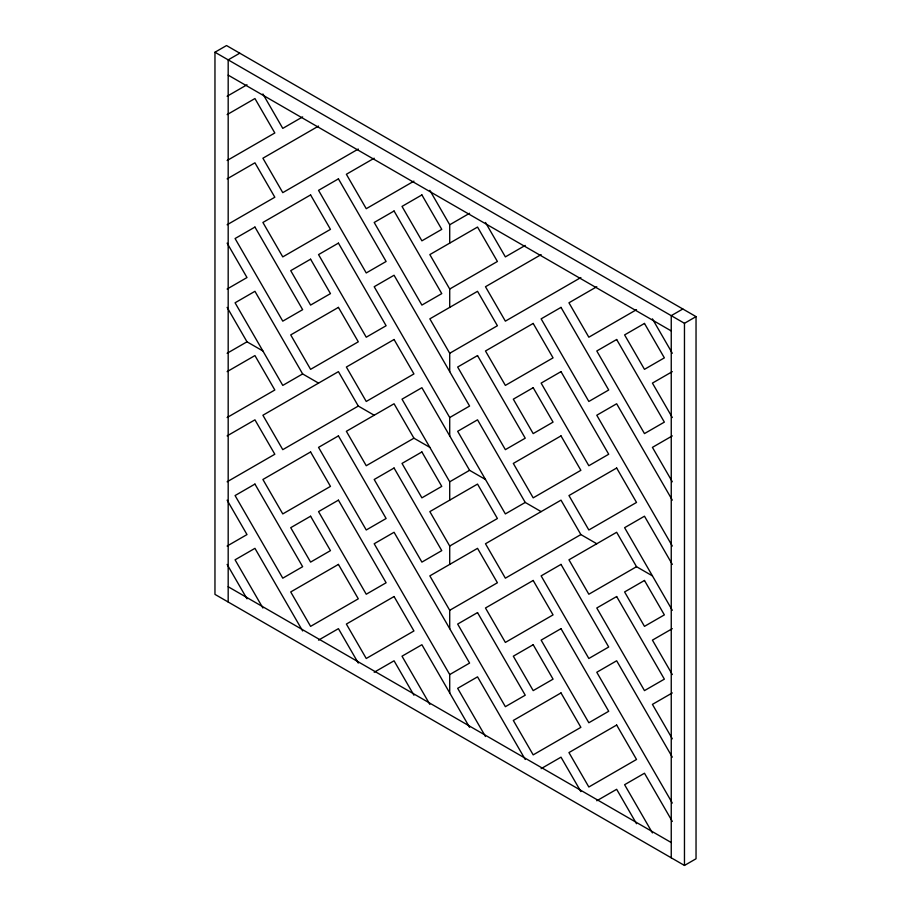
<?xml version="1.0" encoding="UTF-8"?>
<svg xmlns="http://www.w3.org/2000/svg" width="911" height="911" viewBox="0 0 911 911"><rect width="100%" height="100%" fill="white"/><g stroke="black" fill="none" stroke-linecap="round" stroke-linejoin="round"><path stroke-width="1.37" d="M214.962 52.234L226.532 45.55L696.038 316.618L696.038 858.766L684.468 865.45L214.962 594.382L214.962 52.234L684.468 323.303L696.038 316.618M239.752 53.191L228.183 59.864L228.183 602.012M227.124 96.259L246.995 84.78M227.124 114.615L254.943 98.547L274.826 132.972L227.124 160.507M302.646 116.904L282.774 128.383L262.903 93.958M227.124 178.875L254.943 162.807L274.826 197.231L227.124 224.766M318.543 126.082L262.903 158.218L282.774 192.642L358.296 149.04M374.193 158.218L346.374 174.274L366.245 208.699L413.936 181.164M227.124 289.026L246.995 277.548L227.124 243.123M227.124 353.274L246.995 341.807L262.903 350.986M449.715 243.123L449.715 224.766L469.586 213.288M227.124 371.642L254.943 355.575L274.826 389.999L227.124 417.534M302.646 373.931L282.774 385.41L235.072 302.794L254.943 291.315L302.646 373.931L318.543 383.11M449.715 289.026L497.406 261.48L477.535 227.055L429.844 254.602L449.715 289.026L449.715 307.383M525.237 245.423L505.366 256.891L485.483 222.466M227.124 435.891L254.943 419.834L274.826 454.247L227.124 481.794M541.134 254.602L485.483 286.726L505.366 321.15L580.876 277.548M358.296 406.055L282.774 449.658L262.903 415.245L338.425 371.642L358.296 406.055L374.193 415.234M449.715 353.274L497.406 325.739L477.535 291.315L429.844 318.85L449.715 353.274L449.715 371.631M596.785 286.726L568.954 302.794L588.836 337.207L636.527 309.672M227.124 546.042L246.995 534.575L227.124 500.15M413.936 438.191L366.245 465.726L346.374 431.302L394.064 403.767L413.936 438.191L429.844 447.369M449.715 417.534L469.586 406.055L394.064 275.247L374.193 286.726L449.715 417.534L449.715 435.891M682.817 308.988L671.248 315.661L671.248 857.809M449.715 500.15L449.715 481.794L469.586 470.315L485.483 479.493M672.307 371.631L652.424 383.11L672.307 417.534M449.715 546.042L497.406 518.507L477.535 484.083L429.844 511.618L449.715 546.042L449.715 564.399M525.237 502.439L505.366 513.918L457.664 431.302L477.535 419.823L525.237 502.439L541.134 511.618M318.543 640.137L338.425 628.658L358.296 663.083M672.307 435.891L652.424 447.369L672.307 481.782M449.715 610.302L497.406 582.767L477.535 548.342L429.844 575.877L449.715 610.302L449.715 628.658M580.876 534.575L505.366 578.178L485.483 543.753L561.005 500.15L580.876 534.575L596.785 543.753M374.193 672.261L394.064 660.794L413.936 695.207M449.715 674.561L469.586 663.083L394.064 532.275L374.193 543.753L449.715 674.561L449.715 692.918M636.527 566.699L588.836 594.234L568.954 559.809L616.656 532.275L636.527 566.699L652.424 575.877M672.307 628.658L652.424 640.137L672.307 674.55M541.134 768.645L561.005 757.166L580.876 791.591M672.307 692.918L652.424 704.385L672.307 738.81M596.785 800.769L616.656 789.302L636.527 823.726M228.183 75.135L671.248 330.932M228.183 586.741L671.248 842.538M652.424 318.85L672.307 353.274M672.307 500.15L616.656 403.767L596.785 415.234L672.307 546.042M672.307 564.399L644.476 516.207L624.604 527.685L672.307 610.302M429.844 190.342L449.715 224.766M672.307 757.166L616.656 660.782L596.785 672.261L672.307 803.069M469.586 470.315L421.895 387.699L402.013 399.177L449.715 481.794M672.307 821.426L644.476 773.234L624.604 784.713L652.424 832.905M525.237 759.467L477.535 676.85L457.664 688.329L485.483 736.521M227.124 307.383L246.995 341.807M469.586 727.342L421.895 644.726L402.013 656.193L429.844 704.385M302.646 630.959L254.943 548.342L235.072 559.821L262.903 608.013M227.124 564.41L246.995 598.823M684.468 323.303L684.468 865.45M254.943 227.067L235.072 238.534L282.774 321.15L302.646 309.672L254.943 227.067M310.594 194.931L262.903 222.466L282.774 256.891L330.465 229.356L310.594 194.931M338.425 178.863L318.543 190.342L366.245 272.958L386.116 261.48L338.425 178.863M310.594 259.191L290.723 270.658L310.594 305.083L330.465 293.615L310.594 259.191M338.425 243.123L318.543 254.602L366.245 337.218L386.116 325.739L338.425 243.123M394.064 210.999L374.193 222.466L421.895 305.083L441.767 293.615L394.064 210.999M421.895 194.931L402.013 206.41L421.895 240.834L441.767 229.356L421.895 194.931M338.425 307.383L290.723 334.918L310.594 369.342L358.296 341.807L338.425 307.383M394.064 339.507L346.374 367.042L366.245 401.466L413.936 373.931L394.064 339.507M254.943 484.083L235.072 495.561L282.774 578.178L302.646 566.699L254.943 484.083M310.594 451.958L262.903 479.493L282.774 513.918L330.465 486.383L310.594 451.958M338.425 435.891L318.543 447.369L366.245 529.986L386.116 518.507L338.425 435.891M477.535 355.575L457.664 367.042L505.366 449.658L525.237 438.191L477.535 355.575M533.186 323.439L485.483 350.986L505.366 385.41L553.057 357.864L533.186 323.439M561.005 307.383L541.134 318.85L588.836 401.466L608.707 389.999L561.005 307.383M310.594 516.218L290.723 527.685L310.594 562.11L330.465 550.631L310.594 516.218M338.425 500.15L318.543 511.629L366.245 594.234L386.116 582.767L338.425 500.15M394.064 468.015L374.193 479.493L421.895 562.11L441.767 550.631L394.064 468.015M421.895 451.958L402.013 463.426L421.895 497.85L441.767 486.383L421.895 451.958M533.186 387.699L513.314 399.177L533.186 433.602L553.057 422.123L533.186 387.699M561.005 371.631L541.134 383.11L588.836 465.726L608.707 454.247L561.005 371.631M616.656 339.507L596.785 350.986L644.476 433.59L664.358 422.123L616.656 339.507M644.476 323.439L624.604 334.918L644.476 369.342L664.358 357.864L644.476 323.439M338.425 564.41L290.723 591.945L310.594 626.369L358.296 598.823L338.425 564.41M561.005 435.891L513.314 463.426L533.186 497.85L580.876 470.315L561.005 435.891M394.064 596.534L346.374 624.069L366.245 658.494L413.936 630.959L394.064 596.534M616.656 468.015L568.954 495.561L588.836 529.986L636.527 502.439L616.656 468.015M477.535 612.591L457.664 624.069L505.366 706.685L525.237 695.207L477.535 612.591M533.186 580.466L485.483 608.001L505.366 642.426L553.057 614.891L533.186 580.466M561.005 564.399L541.134 575.877L588.836 658.494L608.707 647.015L561.005 564.399M533.186 644.726L513.314 656.193L533.186 690.618L553.057 679.15L533.186 644.726M561.005 628.658L541.134 640.137L588.836 722.753L608.707 711.275L561.005 628.658M616.656 596.534L596.785 608.001L644.476 690.618L664.358 679.15L616.656 596.534M644.476 580.466L624.604 591.945L644.476 626.358L664.358 614.891L644.476 580.466M561.005 692.918L513.314 720.453L533.186 754.877L580.876 727.342L561.005 692.918M616.656 725.042L568.954 752.577L588.836 787.002L636.527 759.467L616.656 725.042"/></g></svg>
